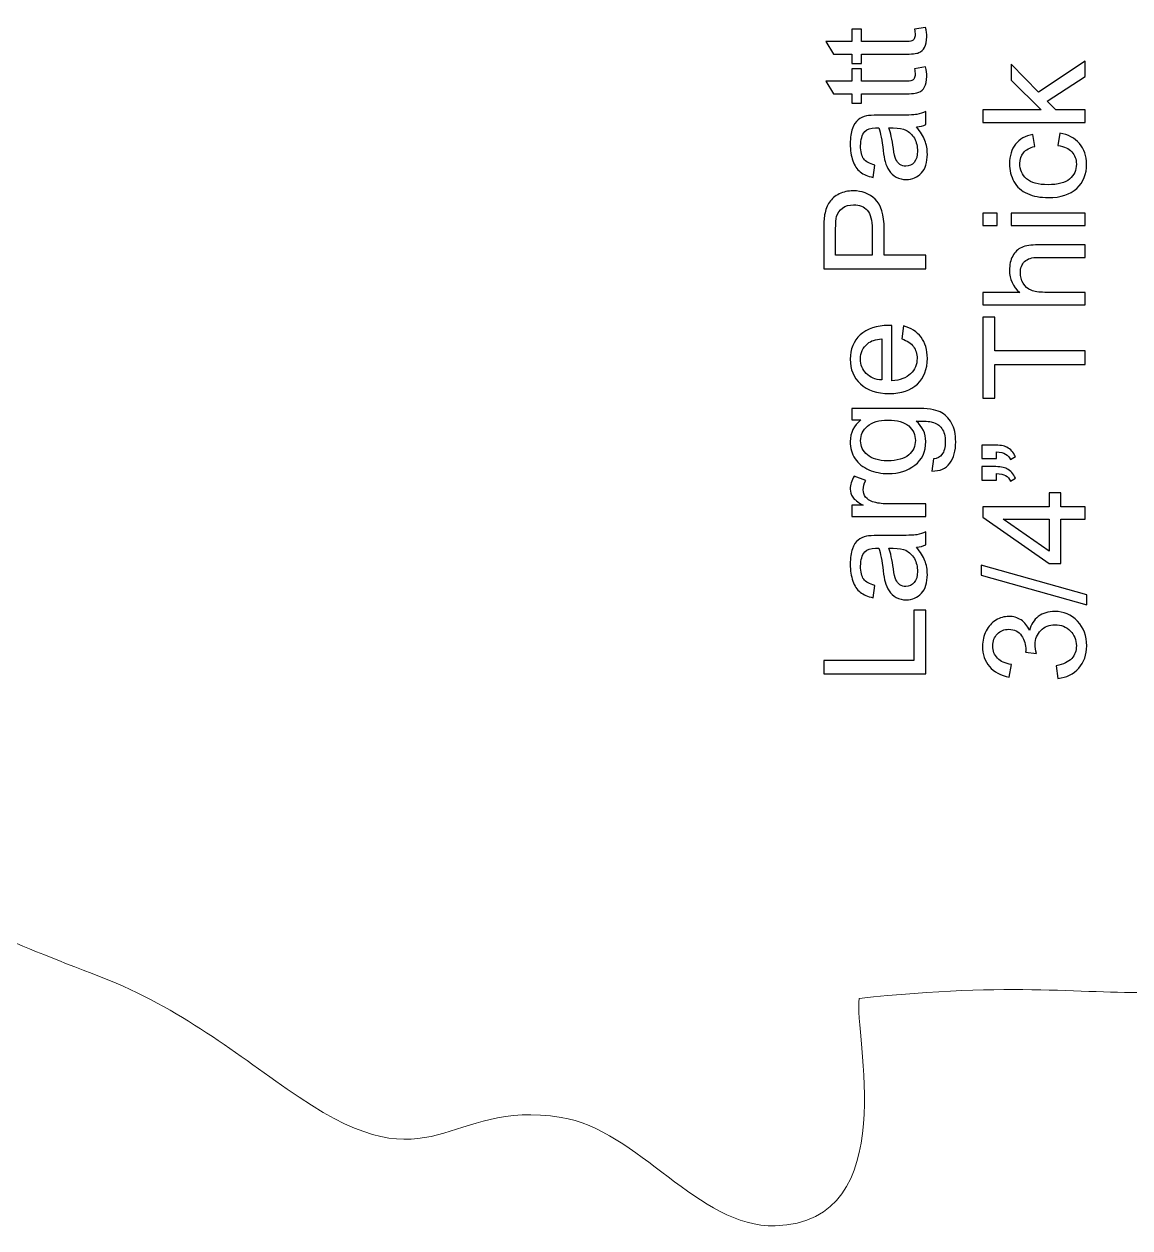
# Model space of a CAD drawing. Header units: millimetres. Extents: x -870 to 610, y 34 to 322.
# Drawn here: x 65.4 to 114.7, y 56.8 to 110.4 of the extents above; entities that cross this region are included whole.
import ezdxf

# ---------------------------------------------------------------- set-up
doc = ezdxf.new("R2010")
doc.units = ezdxf.units.MM
doc.header["$MEASUREMENT"] = 0
doc.layers.add('Layer 1', color=7, linetype='Continuous')

msp = doc.modelspace()

# ---------------------------------------------------------------- linework, layer by layer
at = {"layer": 'Layer 1', "lineweight": 18}
msp.add_open_spline([(133.8057, 133.6038), (133.121, 123.3013), (127.6995, 116.2765), (127.895, 106.8042), (127.895, 106.8042), (127.0567, 111.1114), (126.2748, 115.1675), (125.4636, 119.7073), (125.4636, 119.7073), (124.9622, 122.5121), (124.8176, 124.8404), (125.7139, 127.5812), (125.7139, 127.5812), (129.0024, 137.6385), (127.9985, 133.9512), (123.4723, 137.3941), (123.4723, 137.3941), (118.0443, 141.5227), (120.804, 146.5144), (121.2026, 152.3078), (121.2026, 152.3078), (121.5696, 157.6448), (118.3523, 164.5584), (118.0351, 174.191), (118.0351, 174.191), (117.6152, 186.9462), (120.2991, 190.7335), (122.064, 200.7011), (122.064, 200.7011), (122.2436, 201.7148), (122.2743, 202.5724), (122.4224, 203.2849), (122.4224, 203.2849), (122.4224, 203.2849), (122.4224, 203.2849), (122.4224, 203.2849), (122.4224, 203.2849), (122.4224, 203.2849), (123.111, 213.3631), (123.111, 213.3631), (123.111, 213.3631), (123.111, 213.3631), (121.2847, 223.0508), (121.2847, 223.0508), (121.2847, 223.0508), (121.2847, 223.0508), (117.9197, 236.632), (117.9197, 236.632), (117.9197, 236.632), (117.9197, 236.632), (116.4084, 242.2832), (116.4084, 242.2832), (116.4084, 242.2832), (116.4084, 242.2832), (113.0986, 254.09), (113.0986, 254.09), (113.0986, 254.09), (113.0986, 254.09), (109.8183, 263.8311), (109.8183, 263.8311), (109.8183, 263.8311), (109.8183, 263.8311), (108.6822, 267.3011), (108.6822, 267.3011), (108.6822, 267.3011), (108.6822, 267.3011), (105.7622, 275.524), (105.7622, 275.524), (105.7622, 275.524), (105.7263, 275.5242), (105.6907, 275.5246), (105.6555, 275.5255), (105.6555, 275.5255), (105.6555, 275.5255), (105.1626, 277.2123), (105.1626, 277.2123), (105.1626, 277.2123), (105.1626, 277.2123), (101.5348, 285.9051), (101.5348, 285.9051), (101.5348, 285.9051), (101.5348, 285.9051), (98.4409, 292.7057), (98.4409, 292.7057), (98.4409, 292.7057), (98.4409, 292.7057), (92.8967, 301.967), (92.8967, 301.967), (92.8967, 301.967), (87.7276, 308.1463), (92.8363, 311.4722), (80.5221, 310.8525), (80.5221, 310.8525), (76.1011, 310.6303), (71.9543, 310.1633), (68.1997, 308.9665), (68.1997, 308.9665), (59.5899, 306.2226), (56.0951, 302.8495), (51.5502, 297.3823), (51.5502, 297.3823), (47.3534, 292.334), (43.6603, 285.9762), (41.3244, 279.0347), (41.3244, 279.0347), (40.0211, 275.1621), (40.0182, 270.969), (39.7166, 266.6353), (39.7166, 266.6353), (39.7166, 266.6353), (36.1379, 241.8227), (36.1379, 241.8227), (36.1379, 241.8227), (35.3629, 237.4513), (34.0342, 234.3291), (33.137, 230.4496), (33.137, 230.4496), (31.8234, 224.7698), (36.6872, 224.9655), (34.425, 219.232), (34.425, 219.232), (32.6054, 214.6209), (31.4592, 214.1521), (32.8702, 208.1014), (32.8702, 208.1014), (35.176, 198.2126), (37.7958, 197.5994), (33.5698, 184.4262), (33.5698, 184.4262), (30.6848, 175.4336), (23.0211, 146.9372), (25.065, 137.0462), (25.065, 137.0462), (26.2399, 131.3612), (28.6308, 132.162), (30.9376, 128.8417), (30.9376, 128.8417), (34.7142, 123.406), (27.6314, 114.3626), (34.9407, 105.3242), (34.9407, 105.3242), (37.5355, 102.1153), (38.7209, 100.9283), (40.0488, 96.0215), (40.0488, 96.0215), (44.3195, 80.2401), (45.8876, 81.1332), (59.1211, 72.696), (59.1211, 72.696), (62.7684, 70.3709), (64.4222, 69.7153), (68.8675, 67.9955), (68.8675, 67.9955), (72.4486, 66.6101), (74.8467, 64.5661), (77.6769, 62.6516), (77.6769, 62.6516), (83.7224, 58.5625), (84.1678, 62.5717), (89.3413, 61.757), (89.3413, 61.757), (92.7521, 61.2198), (95.4666, 56.8343), (98.8747, 56.928), (98.8747, 56.928), (104.6176, 57.0859), (102.3762, 65.5052), (102.6145, 67.046), (102.6145, 67.046), (116.5669, 68.6046), (115.3039, 64.538), (129.1999, 72.1951), (129.1999, 72.1951), (133.1096, 71.6874), (135.3204, 72.6915), (139.9653, 71.244), (139.9653, 71.244), (148.017, 68.7348), (146.7535, 59.6511), (153.9033, 61.6847), (153.9033, 61.6847), (157.7063, 62.7666), (159.1087, 73.0302), (168.8055, 82.085), (168.8055, 82.085), (172.8457, 85.858), (175.7182, 90.5377), (179.7395, 94.4376), (179.7395, 94.4376), (184.3256, 98.8853), (188.0767, 99.5664), (191.1067, 106.7081), (191.1067, 106.7081), (192.4109, 109.7821), (193.4734, 111.8888), (195.0989, 114.7254), (195.0989, 114.7254), (196.8085, 117.7083), (198.033, 119.2277), (199.4898, 121.9972), (199.4898, 121.9972), (205.2761, 132.9991), (208.3036, 146.3755), (204.6388, 159.9483), (204.6388, 159.9483), (202.9522, 166.1941), (200.777, 171.9294), (199.708, 178.5937), (199.708, 178.5937), (196.656, 197.6192), (200.9448, 225.7342), (201.7049, 245.4792), (201.7049, 245.4792), (201.9907, 252.9054), (202.7041, 260.0579), (203.2337, 267.3389), (203.2337, 267.3389), (204.5508, 283.4768), (204.8241, 283.3313), (191.3004, 293.2873), (191.3004, 293.2873), (187.2158, 296.2943), (185.5594, 297.03), (180.7008, 297.7854), (180.7008, 297.7854), (179.2814, 298.006), (172.4558, 297.4143), (171.5516, 296.5829), (171.5516, 296.5829), (169.243, 294.4589), (170.6593, 294.8766), (173.7447, 293.6929), (173.7447, 293.6929), (175.7787, 292.9124), (177.4765, 292.1867), (179.4354, 291.2309), (179.4354, 291.2309), (178.621, 286.3127), (177.293, 283.7617), (177.1629, 278.5891), (177.1629, 278.5891), (177.0985, 276.0263), (176.8979, 273.4509), (176.805, 270.8818), (176.805, 270.8818), (176.4097, 256.4674), (176.0176, 251.5349), (170.9754, 237.8622), (170.9754, 237.8622), (169.191, 233.0238), (167.6179, 230.2569), (166.3034, 224.9022), (166.3034, 224.9022), (165.439, 221.381), (163.665, 217.1255), (162.5909, 213.3083), (162.5909, 213.3083), (161.9349, 210.9771), (159.3399, 206.8672), (158.1264, 204.425), (158.1264, 204.425), (156.1472, 200.4416), (151.4544, 193.7649), (150.4613, 190.2605), (150.4613, 190.2605), (150.525, 190.188), (142.3183, 169.6964), (141.8086, 168.2593), (141.8086, 168.2593), (137.7783, 156.8928), (134.7469, 145.6714), (133.8057, 133.6038)], degree=3, knots=[0, 0, 0, 0, 0.0144928, 0.0144928, 0.0144928, 0.0144928, 0.0289855, 0.0289855, 0.0289855, 0.0289855, 0.0434783, 0.0434783, 0.0434783, 0.0434783, 0.057971, 0.057971, 0.057971, 0.057971, 0.0724638, 0.0724638, 0.0724638, 0.0724638, 0.0869565, 0.0869565, 0.0869565, 0.0869565, 0.1014493, 0.1014493, 0.1014493, 0.1014493, 0.115942, 0.115942, 0.115942, 0.115942, 0.1304348, 0.1304348, 0.1304348, 0.1304348, 0.1449275, 0.1449275, 0.1449275, 0.1449275, 0.1594203, 0.1594203, 0.1594203, 0.1594203, 0.173913, 0.173913, 0.173913, 0.173913, 0.1884058, 0.1884058, 0.1884058, 0.1884058, 0.2028986, 0.2028986, 0.2028986, 0.2028986, 0.2173913, 0.2173913, 0.2173913, 0.2173913, 0.2318841, 0.2318841, 0.2318841, 0.2318841, 0.2463768, 0.2463768, 0.2463768, 0.2463768, 0.2608696, 0.2608696, 0.2608696, 0.2608696, 0.2753623, 0.2753623, 0.2753623, 0.2753623, 0.2898551, 0.2898551, 0.2898551, 0.2898551, 0.3043478, 0.3043478, 0.3043478, 0.3043478, 0.3188406, 0.3188406, 0.3188406, 0.3188406, 0.3333333, 0.3333333, 0.3333333, 0.3333333, 0.3478261, 0.3478261, 0.3478261, 0.3478261, 0.3623188, 0.3623188, 0.3623188, 0.3623188, 0.3768116, 0.3768116, 0.3768116, 0.3768116, 0.3913043, 0.3913043, 0.3913043, 0.3913043, 0.4057971, 0.4057971, 0.4057971, 0.4057971, 0.4202899, 0.4202899, 0.4202899, 0.4202899, 0.4347826, 0.4347826, 0.4347826, 0.4347826, 0.4492754, 0.4492754, 0.4492754, 0.4492754, 0.4637681, 0.4637681, 0.4637681, 0.4637681, 0.4782609, 0.4782609, 0.4782609, 0.4782609, 0.4927536, 0.4927536, 0.4927536, 0.4927536, 0.5072464, 0.5072464, 0.5072464, 0.5072464, 0.5217391, 0.5217391, 0.5217391, 0.5217391, 0.5362319, 0.5362319, 0.5362319, 0.5362319, 0.5507246, 0.5507246, 0.5507246, 0.5507246, 0.5652174, 0.5652174, 0.5652174, 0.5652174, 0.5797101, 0.5797101, 0.5797101, 0.5797101, 0.5942029, 0.5942029, 0.5942029, 0.5942029, 0.6086957, 0.6086957, 0.6086957, 0.6086957, 0.6231884, 0.6231884, 0.6231884, 0.6231884, 0.6376812, 0.6376812, 0.6376812, 0.6376812, 0.6521739, 0.6521739, 0.6521739, 0.6521739, 0.6666667, 0.6666667, 0.6666667, 0.6666667, 0.6811594, 0.6811594, 0.6811594, 0.6811594, 0.6956522, 0.6956522, 0.6956522, 0.6956522, 0.7101449, 0.7101449, 0.7101449, 0.7101449, 0.7246377, 0.7246377, 0.7246377, 0.7246377, 0.7391304, 0.7391304, 0.7391304, 0.7391304, 0.7536232, 0.7536232, 0.7536232, 0.7536232, 0.7681159, 0.7681159, 0.7681159, 0.7681159, 0.7826087, 0.7826087, 0.7826087, 0.7826087, 0.7971014, 0.7971014, 0.7971014, 0.7971014, 0.8115942, 0.8115942, 0.8115942, 0.8115942, 0.826087, 0.826087, 0.826087, 0.826087, 0.8405797, 0.8405797, 0.8405797, 0.8405797, 0.8550725, 0.8550725, 0.8550725, 0.8550725, 0.8695652, 0.8695652, 0.8695652, 0.8695652, 0.884058, 0.884058, 0.884058, 0.884058, 0.8985507, 0.8985507, 0.8985507, 0.8985507, 0.9130435, 0.9130435, 0.9130435, 0.9130435, 0.9275362, 0.9275362, 0.9275362, 0.9275362, 0.942029, 0.942029, 0.942029, 0.942029, 0.9565217, 0.9565217, 0.9565217, 0.9565217, 0.9710145, 0.9710145, 0.9710145, 0.9710145, 1, 1, 1, 1], dxfattribs=at)
at = {"layer": 'Layer 1'}
for points, knots in [([(105.0843, 110.2002), (105.0843, 110.2002), (105.5775, 110.2764), (105.5775, 110.2764), (105.5775, 110.2764), (105.6103, 110.1197), (105.6273, 109.979), (105.6273, 109.8562), (105.6273, 109.8562), (105.6273, 109.6541), (105.5955, 109.4974), (105.5309, 109.3852), (105.5309, 109.3852), (105.4664, 109.2741), (105.3828, 109.1958), (105.278, 109.1503), (105.278, 109.1503), (105.1732, 109.1048), (104.9531, 109.0826), (104.6176, 109.0826), (104.6176, 109.0826), (104.6176, 109.0826), (102.7189, 109.0826), (102.7189, 109.0826), (102.7189, 109.0826), (102.7189, 109.0826), (102.7189, 108.6698), (102.7189, 108.6698), (102.7189, 108.6698), (102.7189, 108.6698), (102.2871, 108.6698), (102.2871, 108.6698), (102.2871, 108.6698), (102.2871, 108.6698), (102.2871, 109.0826), (102.2871, 109.0826), (102.2871, 109.0826), (102.2871, 109.0826), (101.4722, 109.0826), (101.4722, 109.0826), (101.4722, 109.0826), (101.4722, 109.0826), (101.1367, 109.6414), (101.1367, 109.6414), (101.1367, 109.6414), (101.1367, 109.6414), (102.2871, 109.6414), (102.2871, 109.6414), (102.2871, 109.6414), (102.2871, 109.6414), (102.2871, 110.2002), (102.2871, 110.2002), (102.2871, 110.2002), (102.2871, 110.2002), (102.7189, 110.2002), (102.7189, 110.2002), (102.7189, 110.2002), (102.7189, 110.2002), (102.7189, 109.6414), (102.7189, 109.6414), (102.7189, 109.6414), (102.7189, 109.6414), (104.6493, 109.6414), (104.6493, 109.6414), (104.6493, 109.6414), (104.8092, 109.6414), (104.9118, 109.6509), (104.9573, 109.671), (104.9573, 109.671), (105.0028, 109.69), (105.0388, 109.7218), (105.0663, 109.7662), (105.0663, 109.7662), (105.0928, 109.8107), (105.1065, 109.8742), (105.1065, 109.9567), (105.1065, 109.9567), (105.1065, 110.0181), (105.0991, 110.0996), (105.0843, 110.2002)], [0, 0, 0, 0, 0.047619, 0.047619, 0.047619, 0.047619, 0.0952381, 0.0952381, 0.0952381, 0.0952381, 0.1428571, 0.1428571, 0.1428571, 0.1428571, 0.1904762, 0.1904762, 0.1904762, 0.1904762, 0.2380952, 0.2380952, 0.2380952, 0.2380952, 0.2857143, 0.2857143, 0.2857143, 0.2857143, 0.3333333, 0.3333333, 0.3333333, 0.3333333, 0.3809524, 0.3809524, 0.3809524, 0.3809524, 0.4285714, 0.4285714, 0.4285714, 0.4285714, 0.4761905, 0.4761905, 0.4761905, 0.4761905, 0.5238095, 0.5238095, 0.5238095, 0.5238095, 0.5714286, 0.5714286, 0.5714286, 0.5714286, 0.6190476, 0.6190476, 0.6190476, 0.6190476, 0.6666667, 0.6666667, 0.6666667, 0.6666667, 0.7142857, 0.7142857, 0.7142857, 0.7142857, 0.7619048, 0.7619048, 0.7619048, 0.7619048, 0.8095238, 0.8095238, 0.8095238, 0.8095238, 0.8571429, 0.8571429, 0.8571429, 0.8571429, 0.9047619, 0.9047619, 0.9047619, 0.9047619, 1, 1, 1, 1]), ([(105.0843, 108.436), (105.0843, 108.436), (105.5775, 108.5122), (105.5775, 108.5122), (105.5775, 108.5122), (105.6103, 108.3555), (105.6273, 108.2148), (105.6273, 108.092), (105.6273, 108.092), (105.6273, 107.8899), (105.5955, 107.7332), (105.5309, 107.621), (105.5309, 107.621), (105.4664, 107.5099), (105.3828, 107.4316), (105.278, 107.3861), (105.278, 107.3861), (105.1732, 107.3406), (104.9531, 107.3184), (104.6176, 107.3184), (104.6176, 107.3184), (104.6176, 107.3184), (102.7189, 107.3184), (102.7189, 107.3184), (102.7189, 107.3184), (102.7189, 107.3184), (102.7189, 106.9056), (102.7189, 106.9056), (102.7189, 106.9056), (102.7189, 106.9056), (102.2871, 106.9056), (102.2871, 106.9056), (102.2871, 106.9056), (102.2871, 106.9056), (102.2871, 107.3184), (102.2871, 107.3184), (102.2871, 107.3184), (102.2871, 107.3184), (101.4722, 107.3184), (101.4722, 107.3184), (101.4722, 107.3184), (101.4722, 107.3184), (101.1367, 107.8772), (101.1367, 107.8772), (101.1367, 107.8772), (101.1367, 107.8772), (102.2871, 107.8772), (102.2871, 107.8772), (102.2871, 107.8772), (102.2871, 107.8772), (102.2871, 108.436), (102.2871, 108.436), (102.2871, 108.436), (102.2871, 108.436), (102.7189, 108.436), (102.7189, 108.436), (102.7189, 108.436), (102.7189, 108.436), (102.7189, 107.8772), (102.7189, 107.8772), (102.7189, 107.8772), (102.7189, 107.8772), (104.6493, 107.8772), (104.6493, 107.8772), (104.6493, 107.8772), (104.8092, 107.8772), (104.9118, 107.8867), (104.9573, 107.9068), (104.9573, 107.9068), (105.0028, 107.9258), (105.0388, 107.9576), (105.0663, 108.002), (105.0663, 108.002), (105.0928, 108.0465), (105.1065, 108.11), (105.1065, 108.1925), (105.1065, 108.1925), (105.1065, 108.2539), (105.0991, 108.3354), (105.0843, 108.436)], [0, 0, 0, 0, 0.047619, 0.047619, 0.047619, 0.047619, 0.0952381, 0.0952381, 0.0952381, 0.0952381, 0.1428571, 0.1428571, 0.1428571, 0.1428571, 0.1904762, 0.1904762, 0.1904762, 0.1904762, 0.2380952, 0.2380952, 0.2380952, 0.2380952, 0.2857143, 0.2857143, 0.2857143, 0.2857143, 0.3333333, 0.3333333, 0.3333333, 0.3333333, 0.3809524, 0.3809524, 0.3809524, 0.3809524, 0.4285714, 0.4285714, 0.4285714, 0.4285714, 0.4761905, 0.4761905, 0.4761905, 0.4761905, 0.5238095, 0.5238095, 0.5238095, 0.5238095, 0.5714286, 0.5714286, 0.5714286, 0.5714286, 0.6190476, 0.6190476, 0.6190476, 0.6190476, 0.6666667, 0.6666667, 0.6666667, 0.6666667, 0.7142857, 0.7142857, 0.7142857, 0.7142857, 0.7619048, 0.7619048, 0.7619048, 0.7619048, 0.8095238, 0.8095238, 0.8095238, 0.8095238, 0.8571429, 0.8571429, 0.8571429, 0.8571429, 0.9047619, 0.9047619, 0.9047619, 0.9047619, 1, 1, 1, 1]), ([(112.6767, 106.0408), (112.6767, 106.0408), (108.1301, 106.0408), (108.1301, 106.0408), (108.1301, 106.0408), (108.1301, 106.0408), (108.1301, 106.5996), (108.1301, 106.5996), (108.1301, 106.5996), (108.1301, 106.5996), (110.7198, 106.5996), (110.7198, 106.5996), (110.7198, 106.5996), (110.7198, 106.5996), (109.381, 107.9204), (109.381, 107.9204), (109.381, 107.9204), (109.381, 107.9204), (109.381, 108.6422), (109.381, 108.6422), (109.381, 108.6422), (109.381, 108.6422), (110.6055, 107.3849), (110.6055, 107.3849), (110.6055, 107.3849), (110.6055, 107.3849), (112.6767, 108.7692), (112.6767, 108.7692), (112.6767, 108.7692), (112.6767, 108.7692), (112.6767, 108.0813), (112.6767, 108.0813), (112.6767, 108.0813), (112.6767, 108.0813), (110.9929, 106.987), (110.9929, 106.987), (110.9929, 106.987), (110.9929, 106.987), (111.3697, 106.5996), (111.3697, 106.5996), (111.3697, 106.5996), (111.3697, 106.5996), (112.6767, 106.5996), (112.6767, 106.5996), (112.6767, 106.5996), (112.6767, 106.5996), (112.6767, 106.0408), (112.6767, 106.0408)], [0, 0, 0, 0, 0.0769231, 0.0769231, 0.0769231, 0.0769231, 0.1538462, 0.1538462, 0.1538462, 0.1538462, 0.2307692, 0.2307692, 0.2307692, 0.2307692, 0.3076923, 0.3076923, 0.3076923, 0.3076923, 0.3846154, 0.3846154, 0.3846154, 0.3846154, 0.4615385, 0.4615385, 0.4615385, 0.4615385, 0.5384615, 0.5384615, 0.5384615, 0.5384615, 0.6153846, 0.6153846, 0.6153846, 0.6153846, 0.6923077, 0.6923077, 0.6923077, 0.6923077, 0.7692308, 0.7692308, 0.7692308, 0.7692308, 0.8461538, 0.8461538, 0.8461538, 0.8461538, 1, 1, 1, 1]), ([(105.17, 105.8441), (105.3468, 105.6366), (105.4706, 105.4366), (105.5436, 105.245), (105.5436, 105.245), (105.6167, 105.0535), (105.6527, 104.8482), (105.6527, 104.628), (105.6527, 104.628), (105.6527, 104.2661), (105.5648, 103.9877), (105.3881, 103.793), (105.3881, 103.793), (105.2124, 103.5983), (104.987, 103.5009), (104.7128, 103.5009), (104.7128, 103.5009), (104.552, 103.5009), (104.4049, 103.5379), (104.2715, 103.611), (104.2715, 103.611), (104.1382, 103.6851), (104.0323, 103.7814), (103.9519, 103.8999), (103.9519, 103.8999), (103.8715, 104.0195), (103.8101, 104.1528), (103.7688, 104.3021), (103.7688, 104.3021), (103.7402, 104.4121), (103.7127, 104.5783), (103.6852, 104.7995), (103.6852, 104.7995), (103.6323, 105.2503), (103.5677, 105.5837), (103.4936, 105.7964), (103.4936, 105.7964), (103.4174, 105.7985), (103.3688, 105.7996), (103.3487, 105.7996), (103.3487, 105.7996), (103.1222, 105.7996), (102.9624, 105.7467), (102.8692, 105.6409), (102.8692, 105.6409), (102.7433, 105.498), (102.6808, 105.2853), (102.6808, 105.0037), (102.6808, 105.0037), (102.6808, 104.7402), (102.7274, 104.5455), (102.8195, 104.4206), (102.8195, 104.4206), (102.9116, 104.2947), (103.0756, 104.2026), (103.3095, 104.1423), (103.3095, 104.1423), (103.3095, 104.1423), (103.2333, 103.5962), (103.2333, 103.5962), (103.2333, 103.5962), (102.9994, 103.6459), (102.81, 103.7274), (102.666, 103.8417), (102.666, 103.8417), (102.5221, 103.956), (102.412, 104.1211), (102.3337, 104.337), (102.3337, 104.337), (102.2565, 104.5518), (102.2173, 104.8027), (102.2173, 105.0863), (102.2173, 105.0863), (102.2173, 105.3678), (102.2501, 105.5975), (102.3168, 105.7742), (102.3168, 105.7742), (102.3835, 105.9499), (102.466, 106.0801), (102.5665, 106.1626), (102.5665, 106.1626), (102.6671, 106.2452), (102.7941, 106.3034), (102.9475, 106.3372), (102.9475, 106.3372), (103.0428, 106.3552), (103.2142, 106.3648), (103.4608, 106.3648), (103.4608, 106.3648), (103.4608, 106.3648), (104.2017, 106.3648), (104.2017, 106.3648), (104.2017, 106.3648), (104.7192, 106.3648), (105.0462, 106.3764), (105.1849, 106.3997), (105.1849, 106.3997), (105.3235, 106.4219), (105.4558, 106.4685), (105.5828, 106.5362), (105.5828, 106.5362), (105.5828, 106.5362), (105.5828, 105.952), (105.5828, 105.952), (105.5828, 105.952), (105.4653, 105.8959), (105.3277, 105.8599), (105.17, 105.8441)], [0, 0, 0, 0, 0.0357143, 0.0357143, 0.0357143, 0.0357143, 0.0714286, 0.0714286, 0.0714286, 0.0714286, 0.1071429, 0.1071429, 0.1071429, 0.1071429, 0.1428571, 0.1428571, 0.1428571, 0.1428571, 0.1785714, 0.1785714, 0.1785714, 0.1785714, 0.2142857, 0.2142857, 0.2142857, 0.2142857, 0.25, 0.25, 0.25, 0.25, 0.2857143, 0.2857143, 0.2857143, 0.2857143, 0.3214286, 0.3214286, 0.3214286, 0.3214286, 0.3571429, 0.3571429, 0.3571429, 0.3571429, 0.3928571, 0.3928571, 0.3928571, 0.3928571, 0.4285714, 0.4285714, 0.4285714, 0.4285714, 0.4642857, 0.4642857, 0.4642857, 0.4642857, 0.5, 0.5, 0.5, 0.5, 0.5357143, 0.5357143, 0.5357143, 0.5357143, 0.5714286, 0.5714286, 0.5714286, 0.5714286, 0.6071429, 0.6071429, 0.6071429, 0.6071429, 0.6428571, 0.6428571, 0.6428571, 0.6428571, 0.6785714, 0.6785714, 0.6785714, 0.6785714, 0.7142857, 0.7142857, 0.7142857, 0.7142857, 0.75, 0.75, 0.75, 0.75, 0.7857143, 0.7857143, 0.7857143, 0.7857143, 0.8214286, 0.8214286, 0.8214286, 0.8214286, 0.8571429, 0.8571429, 0.8571429, 0.8571429, 0.8928571, 0.8928571, 0.8928571, 0.8928571, 0.9285714, 0.9285714, 0.9285714, 0.9285714, 1, 1, 1, 1]), ([(103.9318, 105.7996), (104.0143, 105.5964), (104.0842, 105.2916), (104.1413, 104.8852), (104.1413, 104.8852), (104.1742, 104.6545), (104.2112, 104.4915), (104.2525, 104.3963), (104.2525, 104.3963), (104.2937, 104.301), (104.3541, 104.228), (104.4324, 104.1761), (104.4324, 104.1761), (104.5118, 104.1243), (104.5996, 104.0978), (104.697, 104.0978), (104.697, 104.0978), (104.8441, 104.0978), (104.9679, 104.1539), (105.0663, 104.2671), (105.0663, 104.2671), (105.1648, 104.3804), (105.2145, 104.5455), (105.2145, 104.7624), (105.2145, 104.7624), (105.2145, 104.9773), (105.1679, 105.1688), (105.0737, 105.3371), (105.0737, 105.3371), (104.9806, 105.5043), (104.8525, 105.6282), (104.6906, 105.7065), (104.6906, 105.7065), (104.5647, 105.7668), (104.3795, 105.7964), (104.135, 105.7964), (104.135, 105.7964), (104.135, 105.7964), (103.9318, 105.7996), (103.9318, 105.7996)], [0, 0, 0, 0, 0.0909091, 0.0909091, 0.0909091, 0.0909091, 0.1818182, 0.1818182, 0.1818182, 0.1818182, 0.2727273, 0.2727273, 0.2727273, 0.2727273, 0.3636364, 0.3636364, 0.3636364, 0.3636364, 0.4545455, 0.4545455, 0.4545455, 0.4545455, 0.5454545, 0.5454545, 0.5454545, 0.5454545, 0.6363636, 0.6363636, 0.6363636, 0.6363636, 0.7272727, 0.7272727, 0.7272727, 0.7272727, 0.8181818, 0.8181818, 0.8181818, 0.8181818, 1, 1, 1, 1]), ([(111.4702, 105.0164), (111.4702, 105.0164), (111.5464, 105.5625), (111.5464, 105.5625), (111.5464, 105.5625), (111.9221, 105.5021), (112.2153, 105.3497), (112.428, 105.1031), (112.428, 105.1031), (112.6407, 104.8565), (112.7466, 104.5528), (112.7466, 104.194), (112.7466, 104.194), (112.7466, 103.7442), (112.5994, 103.3823), (112.3052, 103.1092), (112.3052, 103.1092), (112.011, 102.8351), (111.5898, 102.6986), (111.0416, 102.6986), (111.0416, 102.6986), (110.686, 102.6986), (110.3759, 102.7579), (110.1102, 102.8753), (110.1102, 102.8753), (109.8435, 102.9928), (109.6435, 103.1717), (109.5112, 103.413), (109.5112, 103.413), (109.3779, 103.6532), (109.3112, 103.9146), (109.3112, 104.1983), (109.3112, 104.1983), (109.3112, 104.5549), (109.4012, 104.8481), (109.5821, 105.0746), (109.5821, 105.0746), (109.7631, 105.3021), (110.0203, 105.4482), (110.3526, 105.5117), (110.3526, 105.5117), (110.3526, 105.5117), (110.4351, 104.9719), (110.4351, 104.9719), (110.4351, 104.9719), (110.214, 104.92), (110.0478, 104.829), (109.9356, 104.6967), (109.9356, 104.6967), (109.8245, 104.5655), (109.7684, 104.4068), (109.7684, 104.2205), (109.7684, 104.2205), (109.7684, 103.939), (109.8689, 103.7104), (110.07, 103.5336), (110.07, 103.5336), (110.2722, 103.3579), (110.5897, 103.2701), (111.0257, 103.2701), (111.0257, 103.2701), (111.4681, 103.2701), (111.7888, 103.3548), (111.9888, 103.5241), (111.9888, 103.5241), (112.1888, 103.6945), (112.2893, 103.9157), (112.2893, 104.1877), (112.2893, 104.1877), (112.2893, 104.4078), (112.2227, 104.5909), (112.0883, 104.737), (112.0883, 104.737), (111.9549, 104.8841), (111.7485, 104.9772), (111.4702, 105.0164)], [0, 0, 0, 0, 0.05, 0.05, 0.05, 0.05, 0.1, 0.1, 0.1, 0.1, 0.15, 0.15, 0.15, 0.15, 0.2, 0.2, 0.2, 0.2, 0.25, 0.25, 0.25, 0.25, 0.3, 0.3, 0.3, 0.3, 0.35, 0.35, 0.35, 0.35, 0.4, 0.4, 0.4, 0.4, 0.45, 0.45, 0.45, 0.45, 0.5, 0.5, 0.5, 0.5, 0.55, 0.55, 0.55, 0.55, 0.6, 0.6, 0.6, 0.6, 0.65, 0.65, 0.65, 0.65, 0.7, 0.7, 0.7, 0.7, 0.75, 0.75, 0.75, 0.75, 0.8, 0.8, 0.8, 0.8, 0.85, 0.85, 0.85, 0.85, 0.9, 0.9, 0.9, 0.9, 1, 1, 1, 1]), ([(105.5828, 99.5258), (105.5828, 99.5258), (101.0362, 99.5258), (101.0362, 99.5258), (101.0362, 99.5258), (101.0362, 99.5258), (101.0362, 101.2424), (101.0362, 101.2424), (101.0362, 101.2424), (101.0362, 101.544), (101.051, 101.7747), (101.0796, 101.9345), (101.0796, 101.9345), (101.1166, 102.1578), (101.1875, 102.3452), (101.2913, 102.4965), (101.2913, 102.4965), (101.396, 102.6478), (101.5421, 102.7695), (101.7294, 102.8616), (101.7294, 102.8616), (101.9167, 102.9537), (102.1231, 102.9992), (102.3485, 102.9992), (102.3485, 102.9992), (102.7338, 102.9992), (103.0608, 102.8764), (103.3275, 102.6298), (103.3275, 102.6298), (103.5952, 102.3843), (103.7286, 101.9388), (103.7286, 101.2953), (103.7286, 101.2953), (103.7286, 101.2953), (103.7286, 100.129), (103.7286, 100.129), (103.7286, 100.129), (103.7286, 100.129), (105.5828, 100.129), (105.5828, 100.129), (105.5828, 100.129), (105.5828, 100.129), (105.5828, 99.5258), (105.5828, 99.5258)], [0, 0, 0, 0, 0.0833333, 0.0833333, 0.0833333, 0.0833333, 0.1666667, 0.1666667, 0.1666667, 0.1666667, 0.25, 0.25, 0.25, 0.25, 0.3333333, 0.3333333, 0.3333333, 0.3333333, 0.4166667, 0.4166667, 0.4166667, 0.4166667, 0.5, 0.5, 0.5, 0.5, 0.5833333, 0.5833333, 0.5833333, 0.5833333, 0.6666667, 0.6666667, 0.6666667, 0.6666667, 0.75, 0.75, 0.75, 0.75, 0.8333333, 0.8333333, 0.8333333, 0.8333333, 1, 1, 1, 1]), ([(103.1952, 100.129), (103.1952, 100.129), (103.1952, 101.3038), (103.1952, 101.3038), (103.1952, 101.3038), (103.1952, 101.6932), (103.1232, 101.9684), (102.9782, 102.1324), (102.9782, 102.1324), (102.8332, 102.2954), (102.63, 102.3769), (102.3665, 102.3769), (102.3665, 102.3769), (102.1771, 102.3769), (102.0141, 102.3293), (101.8786, 102.233), (101.8786, 102.233), (101.7432, 102.1367), (101.6532, 102.0097), (101.6098, 101.853), (101.6098, 101.853), (101.5834, 101.7514), (101.5696, 101.5641), (101.5696, 101.2921), (101.5696, 101.2921), (101.5696, 101.2921), (101.5696, 100.129), (101.5696, 100.129), (101.5696, 100.129), (101.5696, 100.129), (103.1952, 100.129), (103.1952, 100.129)], [0, 0, 0, 0, 0.1111111, 0.1111111, 0.1111111, 0.1111111, 0.2222222, 0.2222222, 0.2222222, 0.2222222, 0.3333333, 0.3333333, 0.3333333, 0.3333333, 0.4444444, 0.4444444, 0.4444444, 0.4444444, 0.5555556, 0.5555556, 0.5555556, 0.5555556, 0.6666667, 0.6666667, 0.6666667, 0.6666667, 0.7777778, 0.7777778, 0.7777778, 0.7777778, 1, 1, 1, 1]), ([(108.7651, 101.4529), (108.7651, 101.4529), (108.1301, 101.4529), (108.1301, 101.4529), (108.1301, 101.4529), (108.1301, 101.4529), (108.1301, 102.0117), (108.1301, 102.0117), (108.1301, 102.0117), (108.1301, 102.0117), (108.7651, 102.0117), (108.7651, 102.0117), (108.7651, 102.0117), (108.7651, 102.0117), (108.7651, 101.4529), (108.7651, 101.4529)], [0, 0, 0, 0, 0.2, 0.2, 0.2, 0.2, 0.4, 0.4, 0.4, 0.4, 0.6, 0.6, 0.6, 0.6, 1, 1, 1, 1]), ([(112.6767, 101.4529), (112.6767, 101.4529), (109.381, 101.4529), (109.381, 101.4529), (109.381, 101.4529), (109.381, 101.4529), (109.381, 102.0117), (109.381, 102.0117), (109.381, 102.0117), (109.381, 102.0117), (112.6767, 102.0117), (112.6767, 102.0117), (112.6767, 102.0117), (112.6767, 102.0117), (112.6767, 101.4529), (112.6767, 101.4529)], [0, 0, 0, 0, 0.2, 0.2, 0.2, 0.2, 0.4, 0.4, 0.4, 0.4, 0.6, 0.6, 0.6, 0.6, 1, 1, 1, 1]), ([(112.6767, 97.9212), (112.6767, 97.9212), (108.1301, 97.9212), (108.1301, 97.9212), (108.1301, 97.9212), (108.1301, 97.9212), (108.1301, 98.48), (108.1301, 98.48), (108.1301, 98.48), (108.1301, 98.48), (109.7663, 98.48), (109.7663, 98.48), (109.7663, 98.48), (109.4625, 98.7393), (109.3112, 99.0663), (109.3112, 99.4621), (109.3112, 99.4621), (109.3112, 99.7045), (109.3588, 99.9151), (109.4551, 100.095), (109.4551, 100.095), (109.5514, 100.2739), (109.6837, 100.4019), (109.8531, 100.4792), (109.8531, 100.4792), (110.0235, 100.5565), (110.269, 100.5946), (110.5907, 100.5946), (110.5907, 100.5946), (110.5907, 100.5946), (112.6767, 100.5946), (112.6767, 100.5946), (112.6767, 100.5946), (112.6767, 100.5946), (112.6767, 100.0358), (112.6767, 100.0358), (112.6767, 100.0358), (112.6767, 100.0358), (110.5928, 100.0358), (110.5928, 100.0358), (110.5928, 100.0358), (110.3145, 100.0358), (110.1113, 99.9754), (109.9843, 99.8558), (109.9843, 99.8558), (109.8573, 99.7352), (109.7938, 99.5659), (109.7938, 99.3457), (109.7938, 99.3457), (109.7938, 99.1817), (109.8361, 99.0272), (109.9219, 98.8822), (109.9219, 98.8822), (110.0076, 98.7372), (110.124, 98.6345), (110.2711, 98.5721), (110.2711, 98.5721), (110.4172, 98.5107), (110.6193, 98.48), (110.8775, 98.48), (110.8775, 98.48), (110.8775, 98.48), (112.6767, 98.48), (112.6767, 98.48), (112.6767, 98.48), (112.6767, 98.48), (112.6767, 97.9212), (112.6767, 97.9212)], [0, 0, 0, 0, 0.0555556, 0.0555556, 0.0555556, 0.0555556, 0.1111111, 0.1111111, 0.1111111, 0.1111111, 0.1666667, 0.1666667, 0.1666667, 0.1666667, 0.2222222, 0.2222222, 0.2222222, 0.2222222, 0.2777778, 0.2777778, 0.2777778, 0.2777778, 0.3333333, 0.3333333, 0.3333333, 0.3333333, 0.3888889, 0.3888889, 0.3888889, 0.3888889, 0.4444444, 0.4444444, 0.4444444, 0.4444444, 0.5, 0.5, 0.5, 0.5, 0.5555556, 0.5555556, 0.5555556, 0.5555556, 0.6111111, 0.6111111, 0.6111111, 0.6111111, 0.6666667, 0.6666667, 0.6666667, 0.6666667, 0.7222222, 0.7222222, 0.7222222, 0.7222222, 0.7777778, 0.7777778, 0.7777778, 0.7777778, 0.8333333, 0.8333333, 0.8333333, 0.8333333, 0.8888889, 0.8888889, 0.8888889, 0.8888889, 1, 1, 1, 1]), ([(104.516, 96.4079), (104.516, 96.4079), (104.5922, 96.9858), (104.5922, 96.9858), (104.5922, 96.9858), (104.9277, 96.8958), (105.1891, 96.7275), (105.3743, 96.482), (105.3743, 96.482), (105.5595, 96.2365), (105.6527, 95.9232), (105.6527, 95.5411), (105.6527, 95.5411), (105.6527, 95.0606), (105.5045, 94.6796), (105.2081, 94.3981), (105.2081, 94.3981), (104.9129, 94.1166), (104.4969, 93.9759), (103.9625, 93.9759), (103.9625, 93.9759), (103.41, 93.9759), (102.9804, 94.1177), (102.6756, 94.4024), (102.6756, 94.4024), (102.3697, 94.6871), (102.2173, 95.0564), (102.2173, 95.5104), (102.2173, 95.5104), (102.2173, 95.9496), (102.3665, 96.3084), (102.666, 96.5868), (102.666, 96.5868), (102.9655, 96.8651), (103.3868, 97.0048), (103.9297, 97.0048), (103.9297, 97.0048), (103.9625, 97.0048), (104.0122, 97.0037), (104.0778, 97.0016), (104.0778, 97.0016), (104.0778, 97.0016), (104.0778, 94.5474), (104.0778, 94.5474), (104.0778, 94.5474), (104.4387, 94.5685), (104.716, 94.6701), (104.9076, 94.8543), (104.9076, 94.8543), (105.0991, 95.0374), (105.1954, 95.267), (105.1954, 95.5411), (105.1954, 95.5411), (105.1954, 95.7454), (105.1415, 95.92), (105.0335, 96.0639), (105.0335, 96.0639), (104.9256, 96.2089), (104.7531, 96.3232), (104.516, 96.4079)], [0, 0, 0, 0, 0.0625, 0.0625, 0.0625, 0.0625, 0.125, 0.125, 0.125, 0.125, 0.1875, 0.1875, 0.1875, 0.1875, 0.25, 0.25, 0.25, 0.25, 0.3125, 0.3125, 0.3125, 0.3125, 0.375, 0.375, 0.375, 0.375, 0.4375, 0.4375, 0.4375, 0.4375, 0.5, 0.5, 0.5, 0.5, 0.5625, 0.5625, 0.5625, 0.5625, 0.625, 0.625, 0.625, 0.625, 0.6875, 0.6875, 0.6875, 0.6875, 0.75, 0.75, 0.75, 0.75, 0.8125, 0.8125, 0.8125, 0.8125, 0.875, 0.875, 0.875, 0.875, 1, 1, 1, 1]), ([(112.6767, 95.268), (112.6767, 95.268), (108.6635, 95.268), (108.6635, 95.268), (108.6635, 95.268), (108.6635, 95.268), (108.6635, 93.7694), (108.6635, 93.7694), (108.6635, 93.7694), (108.6635, 93.7694), (108.1301, 93.7694), (108.1301, 93.7694), (108.1301, 93.7694), (108.1301, 93.7694), (108.1301, 97.3698), (108.1301, 97.3698), (108.1301, 97.3698), (108.1301, 97.3698), (108.6635, 97.3698), (108.6635, 97.3698), (108.6635, 97.3698), (108.6635, 97.3698), (108.6635, 95.8712), (108.6635, 95.8712), (108.6635, 95.8712), (108.6635, 95.8712), (112.6767, 95.8712), (112.6767, 95.8712), (112.6767, 95.8712), (112.6767, 95.8712), (112.6767, 95.268), (112.6767, 95.268)], [0, 0, 0, 0, 0.1111111, 0.1111111, 0.1111111, 0.1111111, 0.2222222, 0.2222222, 0.2222222, 0.2222222, 0.3333333, 0.3333333, 0.3333333, 0.3333333, 0.4444444, 0.4444444, 0.4444444, 0.4444444, 0.5555556, 0.5555556, 0.5555556, 0.5555556, 0.6666667, 0.6666667, 0.6666667, 0.6666667, 0.7777778, 0.7777778, 0.7777778, 0.7777778, 1, 1, 1, 1]), ([(103.6206, 94.5791), (103.6206, 94.5791), (103.6206, 96.4143), (103.6206, 96.4143), (103.6206, 96.4143), (103.3434, 96.3899), (103.1359, 96.319), (102.9973, 96.2036), (102.9973, 96.2036), (102.7824, 96.0269), (102.6745, 95.7962), (102.6745, 95.5136), (102.6745, 95.5136), (102.6745, 95.2575), (102.7602, 95.0427), (102.9317, 94.868), (102.9317, 94.868), (103.1031, 94.6945), (103.3328, 94.5982), (103.6206, 94.5791)], [0, 0, 0, 0, 0.1666667, 0.1666667, 0.1666667, 0.1666667, 0.3333333, 0.3333333, 0.3333333, 0.3333333, 0.5, 0.5, 0.5, 0.5, 0.6666667, 0.6666667, 0.6666667, 0.6666667, 1, 1, 1, 1]), ([(105.8559, 90.5256), (105.8559, 90.5256), (105.9321, 91.0654), (105.9321, 91.0654), (105.9321, 91.0654), (106.0993, 91.0876), (106.221, 91.1511), (106.2982, 91.2548), (106.2982, 91.2548), (106.4009, 91.3935), (106.4528, 91.5829), (106.4528, 91.8232), (106.4528, 91.8232), (106.4528, 92.0814), (106.4009, 92.2814), (106.2982, 92.4222), (106.2982, 92.4222), (106.1956, 92.5629), (106.0506, 92.6582), (105.8654, 92.7079), (105.8654, 92.7079), (105.7521, 92.7365), (105.514, 92.7503), (105.151, 92.7481), (105.151, 92.7481), (105.4389, 92.5037), (105.5828, 92.1999), (105.5828, 91.8359), (105.5828, 91.8359), (105.5828, 91.3829), (105.4198, 91.0315), (105.0928, 90.7839), (105.0928, 90.7839), (104.7668, 90.5352), (104.3752, 90.4113), (103.9191, 90.4113), (103.9191, 90.4113), (103.6048, 90.4113), (103.3148, 90.4685), (103.0491, 90.5817), (103.0491, 90.5817), (102.7835, 90.695), (102.5792, 90.8601), (102.4343, 91.076), (102.4343, 91.076), (102.2893, 91.2919), (102.2173, 91.5459), (102.2173, 91.838), (102.2173, 91.838), (102.2173, 92.2264), (102.376, 92.5471), (102.6935, 92.7989), (102.6935, 92.7989), (102.6935, 92.7989), (102.2871, 92.7989), (102.2871, 92.7989), (102.2871, 92.7989), (102.2871, 92.7989), (102.2871, 93.3133), (102.2871, 93.3133), (102.2871, 93.3133), (102.2871, 93.3133), (105.133, 93.3133), (105.133, 93.3133), (105.133, 93.3133), (105.6463, 93.3133), (106.0093, 93.2614), (106.2231, 93.1567), (106.2231, 93.1567), (106.4369, 93.0529), (106.6062, 92.8868), (106.73, 92.6614), (106.73, 92.6614), (106.8539, 92.4349), (106.9163, 92.1565), (106.9163, 91.8263), (106.9163, 91.8263), (106.9163, 91.4337), (106.8285, 91.1173), (106.6517, 90.876), (106.6517, 90.876), (106.476, 90.6336), (106.2104, 90.5172), (105.8559, 90.5256)], [0, 0, 0, 0, 0.0454545, 0.0454545, 0.0454545, 0.0454545, 0.0909091, 0.0909091, 0.0909091, 0.0909091, 0.1363636, 0.1363636, 0.1363636, 0.1363636, 0.1818182, 0.1818182, 0.1818182, 0.1818182, 0.2272727, 0.2272727, 0.2272727, 0.2272727, 0.2727273, 0.2727273, 0.2727273, 0.2727273, 0.3181818, 0.3181818, 0.3181818, 0.3181818, 0.3636364, 0.3636364, 0.3636364, 0.3636364, 0.4090909, 0.4090909, 0.4090909, 0.4090909, 0.4545455, 0.4545455, 0.4545455, 0.4545455, 0.5, 0.5, 0.5, 0.5, 0.5454545, 0.5454545, 0.5454545, 0.5454545, 0.5909091, 0.5909091, 0.5909091, 0.5909091, 0.6363636, 0.6363636, 0.6363636, 0.6363636, 0.6818182, 0.6818182, 0.6818182, 0.6818182, 0.7272727, 0.7272727, 0.7272727, 0.7272727, 0.7727273, 0.7727273, 0.7727273, 0.7727273, 0.8181818, 0.8181818, 0.8181818, 0.8181818, 0.8636364, 0.8636364, 0.8636364, 0.8636364, 0.9090909, 0.9090909, 0.9090909, 0.9090909, 1, 1, 1, 1]), ([(103.8789, 90.9828), (104.3096, 90.9828), (104.6239, 91.0686), (104.8219, 91.24), (104.8219, 91.24), (105.0198, 91.4125), (105.1192, 91.6274), (105.1192, 91.8856), (105.1192, 91.8856), (105.1192, 92.1428), (105.0208, 92.3576), (104.824, 92.5322), (104.824, 92.5322), (104.6271, 92.7058), (104.3181, 92.7926), (103.8969, 92.7926), (103.8969, 92.7926), (103.4947, 92.7926), (103.191, 92.7026), (102.9867, 92.5238), (102.9867, 92.5238), (102.7824, 92.3449), (102.6808, 92.129), (102.6808, 91.8771), (102.6808, 91.8771), (102.6808, 91.6284), (102.7814, 91.4178), (102.9825, 91.2432), (102.9825, 91.2432), (103.1836, 91.0696), (103.482, 90.9828), (103.8789, 90.9828)], [0, 0, 0, 0, 0.1111111, 0.1111111, 0.1111111, 0.1111111, 0.2222222, 0.2222222, 0.2222222, 0.2222222, 0.3333333, 0.3333333, 0.3333333, 0.3333333, 0.4444444, 0.4444444, 0.4444444, 0.4444444, 0.5555556, 0.5555556, 0.5555556, 0.5555556, 0.6666667, 0.6666667, 0.6666667, 0.6666667, 0.7777778, 0.7777778, 0.7777778, 0.7777778, 1, 1, 1, 1]), ([(108.7333, 91.0844), (108.7333, 91.0844), (108.0856, 91.0844), (108.0856, 91.0844), (108.0856, 91.0844), (108.0856, 91.0844), (108.0856, 91.6813), (108.0856, 91.6813), (108.0856, 91.6813), (108.0856, 91.6813), (108.6, 91.6813), (108.6, 91.6813), (108.6, 91.6813), (108.8752, 91.6813), (109.0741, 91.6495), (109.1948, 91.5849), (109.1948, 91.5849), (109.362, 91.495), (109.4869, 91.3563), (109.5715, 91.1669), (109.5715, 91.1669), (109.5715, 91.1669), (109.3514, 91.0336), (109.3514, 91.0336), (109.3514, 91.0336), (109.3059, 91.1457), (109.235, 91.2283), (109.1366, 91.2833), (109.1366, 91.2833), (109.0392, 91.3384), (108.9048, 91.369), (108.7333, 91.3754), (108.7333, 91.3754), (108.7333, 91.3754), (108.7333, 91.0844), (108.7333, 91.0844)], [0, 0, 0, 0, 0.1, 0.1, 0.1, 0.1, 0.2, 0.2, 0.2, 0.2, 0.3, 0.3, 0.3, 0.3, 0.4, 0.4, 0.4, 0.4, 0.5, 0.5, 0.5, 0.5, 0.6, 0.6, 0.6, 0.6, 0.7, 0.7, 0.7, 0.7, 0.8, 0.8, 0.8, 0.8, 1, 1, 1, 1]), ([(108.7333, 90.1255), (108.7333, 90.1255), (108.0856, 90.1255), (108.0856, 90.1255), (108.0856, 90.1255), (108.0856, 90.1255), (108.0856, 90.7224), (108.0856, 90.7224), (108.0856, 90.7224), (108.0856, 90.7224), (108.6, 90.7224), (108.6, 90.7224), (108.6, 90.7224), (108.8752, 90.7224), (109.0741, 90.6907), (109.1948, 90.6261), (109.1948, 90.6261), (109.362, 90.5361), (109.4869, 90.3975), (109.5715, 90.2081), (109.5715, 90.2081), (109.5715, 90.2081), (109.3514, 90.0747), (109.3514, 90.0747), (109.3514, 90.0747), (109.3059, 90.1869), (109.235, 90.2694), (109.1366, 90.3245), (109.1366, 90.3245), (109.0392, 90.3795), (108.9048, 90.4102), (108.7333, 90.4165), (108.7333, 90.4165), (108.7333, 90.4165), (108.7333, 90.1255), (108.7333, 90.1255)], [0, 0, 0, 0, 0.1, 0.1, 0.1, 0.1, 0.2, 0.2, 0.2, 0.2, 0.3, 0.3, 0.3, 0.3, 0.4, 0.4, 0.4, 0.4, 0.5, 0.5, 0.5, 0.5, 0.6, 0.6, 0.6, 0.6, 0.7, 0.7, 0.7, 0.7, 0.8, 0.8, 0.8, 0.8, 1, 1, 1, 1]), ([(105.5828, 88.5074), (105.5828, 88.5074), (102.2871, 88.5074), (102.2871, 88.5074), (102.2871, 88.5074), (102.2871, 88.5074), (102.2871, 89.009), (102.2871, 89.009), (102.2871, 89.009), (102.2871, 89.009), (102.792, 89.009), (102.792, 89.009), (102.792, 89.009), (102.5581, 89.1371), (102.4036, 89.2556), (102.3295, 89.3646), (102.3295, 89.3646), (102.2543, 89.4736), (102.2173, 89.5932), (102.2173, 89.7234), (102.2173, 89.7234), (102.2173, 89.9118), (102.2766, 90.1033), (102.394, 90.2981), (102.394, 90.2981), (102.394, 90.2981), (102.9094, 90.0991), (102.9094, 90.0991), (102.9094, 90.0991), (102.8332, 89.9636), (102.7951, 89.8282), (102.7951, 89.6927), (102.7951, 89.6927), (102.7951, 89.571), (102.8322, 89.462), (102.9052, 89.3657), (102.9052, 89.3657), (102.9782, 89.2694), (103.0798, 89.2006), (103.21, 89.1593), (103.21, 89.1593), (103.4079, 89.0968), (103.6249, 89.0662), (103.8609, 89.0662), (103.8609, 89.0662), (103.8609, 89.0662), (105.5828, 89.0662), (105.5828, 89.0662), (105.5828, 89.0662), (105.5828, 89.0662), (105.5828, 88.5074), (105.5828, 88.5074)], [0, 0, 0, 0, 0.0714286, 0.0714286, 0.0714286, 0.0714286, 0.1428571, 0.1428571, 0.1428571, 0.1428571, 0.2142857, 0.2142857, 0.2142857, 0.2142857, 0.2857143, 0.2857143, 0.2857143, 0.2857143, 0.3571429, 0.3571429, 0.3571429, 0.3571429, 0.4285714, 0.4285714, 0.4285714, 0.4285714, 0.5, 0.5, 0.5, 0.5, 0.5714286, 0.5714286, 0.5714286, 0.5714286, 0.6428571, 0.6428571, 0.6428571, 0.6428571, 0.7142857, 0.7142857, 0.7142857, 0.7142857, 0.7857143, 0.7857143, 0.7857143, 0.7857143, 0.8571429, 0.8571429, 0.8571429, 0.8571429, 1, 1, 1, 1]), ([(112.6767, 88.3782), (112.6767, 88.3782), (111.5908, 88.3782), (111.5908, 88.3782), (111.5908, 88.3782), (111.5908, 88.3782), (111.5908, 86.4033), (111.5908, 86.4033), (111.5908, 86.4033), (111.5908, 86.4033), (111.0765, 86.4033), (111.0765, 86.4033), (111.0765, 86.4033), (111.0765, 86.4033), (108.1301, 88.4798), (108.1301, 88.4798), (108.1301, 88.4798), (108.1301, 88.4798), (108.1301, 88.937), (108.1301, 88.937), (108.1301, 88.937), (108.1301, 88.937), (111.0765, 88.937), (111.0765, 88.937), (111.0765, 88.937), (111.0765, 88.937), (111.0765, 89.5529), (111.0765, 89.5529), (111.0765, 89.5529), (111.0765, 89.5529), (111.5908, 89.5529), (111.5908, 89.5529), (111.5908, 89.5529), (111.5908, 89.5529), (111.5908, 88.937), (111.5908, 88.937), (111.5908, 88.937), (111.5908, 88.937), (112.6767, 88.937), (112.6767, 88.937), (112.6767, 88.937), (112.6767, 88.937), (112.6767, 88.3782), (112.6767, 88.3782)], [0, 0, 0, 0, 0.0833333, 0.0833333, 0.0833333, 0.0833333, 0.1666667, 0.1666667, 0.1666667, 0.1666667, 0.25, 0.25, 0.25, 0.25, 0.3333333, 0.3333333, 0.3333333, 0.3333333, 0.4166667, 0.4166667, 0.4166667, 0.4166667, 0.5, 0.5, 0.5, 0.5, 0.5833333, 0.5833333, 0.5833333, 0.5833333, 0.6666667, 0.6666667, 0.6666667, 0.6666667, 0.75, 0.75, 0.75, 0.75, 0.8333333, 0.8333333, 0.8333333, 0.8333333, 1, 1, 1, 1]), ([(111.0765, 88.3782), (111.0765, 88.3782), (109.0307, 88.3782), (109.0307, 88.3782), (109.0307, 88.3782), (109.0307, 88.3782), (111.0765, 86.9526), (111.0765, 86.9526), (111.0765, 86.9526), (111.0765, 86.9526), (111.0765, 88.3782), (111.0765, 88.3782)], [0, 0, 0, 0, 0.25, 0.25, 0.25, 0.25, 0.5, 0.5, 0.5, 0.5, 1, 1, 1, 1]), ([(105.17, 87.1347), (105.3468, 86.9272), (105.4706, 86.7272), (105.5436, 86.5356), (105.5436, 86.5356), (105.6167, 86.3441), (105.6527, 86.1388), (105.6527, 85.9186), (105.6527, 85.9186), (105.6527, 85.5567), (105.5648, 85.2783), (105.3881, 85.0836), (105.3881, 85.0836), (105.2124, 84.8889), (104.987, 84.7915), (104.7128, 84.7915), (104.7128, 84.7915), (104.552, 84.7915), (104.4049, 84.8285), (104.2715, 84.9016), (104.2715, 84.9016), (104.1382, 84.9757), (104.0323, 85.072), (103.9519, 85.1905), (103.9519, 85.1905), (103.8715, 85.3101), (103.8101, 85.4434), (103.7688, 85.5927), (103.7688, 85.5927), (103.7402, 85.7027), (103.7127, 85.8689), (103.6852, 86.0901), (103.6852, 86.0901), (103.6323, 86.5409), (103.5677, 86.8743), (103.4936, 87.087), (103.4936, 87.087), (103.4174, 87.0891), (103.3688, 87.0902), (103.3487, 87.0902), (103.3487, 87.0902), (103.1222, 87.0902), (102.9624, 87.0373), (102.8692, 86.9315), (102.8692, 86.9315), (102.7433, 86.7886), (102.6808, 86.5759), (102.6808, 86.2943), (102.6808, 86.2943), (102.6808, 86.0308), (102.7274, 85.8361), (102.8195, 85.7112), (102.8195, 85.7112), (102.9116, 85.5853), (103.0756, 85.4932), (103.3095, 85.4329), (103.3095, 85.4329), (103.3095, 85.4329), (103.2333, 84.8868), (103.2333, 84.8868), (103.2333, 84.8868), (102.9994, 84.9365), (102.81, 85.018), (102.666, 85.1323), (102.666, 85.1323), (102.5221, 85.2466), (102.412, 85.4117), (102.3337, 85.6276), (102.3337, 85.6276), (102.2565, 85.8424), (102.2173, 86.0933), (102.2173, 86.3769), (102.2173, 86.3769), (102.2173, 86.6584), (102.2501, 86.8881), (102.3168, 87.0648), (102.3168, 87.0648), (102.3835, 87.2405), (102.466, 87.3707), (102.5665, 87.4532), (102.5665, 87.4532), (102.6671, 87.5358), (102.7941, 87.594), (102.9475, 87.6278), (102.9475, 87.6278), (103.0428, 87.6458), (103.2142, 87.6554), (103.4608, 87.6554), (103.4608, 87.6554), (103.4608, 87.6554), (104.2017, 87.6554), (104.2017, 87.6554), (104.2017, 87.6554), (104.7192, 87.6554), (105.0462, 87.667), (105.1849, 87.6903), (105.1849, 87.6903), (105.3235, 87.7125), (105.4558, 87.7591), (105.5828, 87.8268), (105.5828, 87.8268), (105.5828, 87.8268), (105.5828, 87.2426), (105.5828, 87.2426), (105.5828, 87.2426), (105.4653, 87.1865), (105.3277, 87.1505), (105.17, 87.1347)], [0, 0, 0, 0, 0.0357143, 0.0357143, 0.0357143, 0.0357143, 0.0714286, 0.0714286, 0.0714286, 0.0714286, 0.1071429, 0.1071429, 0.1071429, 0.1071429, 0.1428571, 0.1428571, 0.1428571, 0.1428571, 0.1785714, 0.1785714, 0.1785714, 0.1785714, 0.2142857, 0.2142857, 0.2142857, 0.2142857, 0.25, 0.25, 0.25, 0.25, 0.2857143, 0.2857143, 0.2857143, 0.2857143, 0.3214286, 0.3214286, 0.3214286, 0.3214286, 0.3571429, 0.3571429, 0.3571429, 0.3571429, 0.3928571, 0.3928571, 0.3928571, 0.3928571, 0.4285714, 0.4285714, 0.4285714, 0.4285714, 0.4642857, 0.4642857, 0.4642857, 0.4642857, 0.5, 0.5, 0.5, 0.5, 0.5357143, 0.5357143, 0.5357143, 0.5357143, 0.5714286, 0.5714286, 0.5714286, 0.5714286, 0.6071429, 0.6071429, 0.6071429, 0.6071429, 0.6428571, 0.6428571, 0.6428571, 0.6428571, 0.6785714, 0.6785714, 0.6785714, 0.6785714, 0.7142857, 0.7142857, 0.7142857, 0.7142857, 0.75, 0.75, 0.75, 0.75, 0.7857143, 0.7857143, 0.7857143, 0.7857143, 0.8214286, 0.8214286, 0.8214286, 0.8214286, 0.8571429, 0.8571429, 0.8571429, 0.8571429, 0.8928571, 0.8928571, 0.8928571, 0.8928571, 0.9285714, 0.9285714, 0.9285714, 0.9285714, 1, 1, 1, 1]), ([(103.9318, 87.0902), (104.0143, 86.887), (104.0842, 86.5822), (104.1413, 86.1758), (104.1413, 86.1758), (104.1742, 85.9451), (104.2112, 85.7821), (104.2525, 85.6869), (104.2525, 85.6869), (104.2937, 85.5916), (104.3541, 85.5186), (104.4324, 85.4667), (104.4324, 85.4667), (104.5118, 85.4149), (104.5996, 85.3884), (104.697, 85.3884), (104.697, 85.3884), (104.8441, 85.3884), (104.9679, 85.4445), (105.0663, 85.5577), (105.0663, 85.5577), (105.1648, 85.671), (105.2145, 85.8361), (105.2145, 86.053), (105.2145, 86.053), (105.2145, 86.2679), (105.1679, 86.4594), (105.0737, 86.6277), (105.0737, 86.6277), (104.9806, 86.7949), (104.8525, 86.9188), (104.6906, 86.9971), (104.6906, 86.9971), (104.5647, 87.0574), (104.3795, 87.087), (104.135, 87.087), (104.135, 87.087), (104.135, 87.087), (103.9318, 87.0902), (103.9318, 87.0902)], [0, 0, 0, 0, 0.0909091, 0.0909091, 0.0909091, 0.0909091, 0.1818182, 0.1818182, 0.1818182, 0.1818182, 0.2727273, 0.2727273, 0.2727273, 0.2727273, 0.3636364, 0.3636364, 0.3636364, 0.3636364, 0.4545455, 0.4545455, 0.4545455, 0.4545455, 0.5454545, 0.5454545, 0.5454545, 0.5454545, 0.6363636, 0.6363636, 0.6363636, 0.6363636, 0.7272727, 0.7272727, 0.7272727, 0.7272727, 0.8181818, 0.8181818, 0.8181818, 0.8181818, 1, 1, 1, 1]), ([(112.7529, 84.5629), (112.7529, 84.5629), (108.0539, 85.8837), (108.0539, 85.8837), (108.0539, 85.8837), (108.0539, 85.8837), (108.0539, 86.3335), (108.0539, 86.3335), (108.0539, 86.3335), (108.0539, 86.3335), (112.7529, 85.0127), (112.7529, 85.0127), (112.7529, 85.0127), (112.7529, 85.0127), (112.7529, 84.5629), (112.7529, 84.5629)], [0, 0, 0, 0, 0.2, 0.2, 0.2, 0.2, 0.4, 0.4, 0.4, 0.4, 0.6, 0.6, 0.6, 0.6, 1, 1, 1, 1]), ([(105.5828, 81.4948), (105.5828, 81.4948), (101.0362, 81.4948), (101.0362, 81.4948), (101.0362, 81.4948), (101.0362, 81.4948), (101.0362, 82.098), (101.0362, 82.098), (101.0362, 82.098), (101.0362, 82.098), (105.0494, 82.098), (105.0494, 82.098), (105.0494, 82.098), (105.0494, 82.098), (105.0494, 84.3332), (105.0494, 84.3332), (105.0494, 84.3332), (105.0494, 84.3332), (105.5828, 84.3332), (105.5828, 84.3332), (105.5828, 84.3332), (105.5828, 84.3332), (105.5828, 81.4948), (105.5828, 81.4948)], [0, 0, 0, 0, 0.1428571, 0.1428571, 0.1428571, 0.1428571, 0.2857143, 0.2857143, 0.2857143, 0.2857143, 0.4285714, 0.4285714, 0.4285714, 0.4285714, 0.5714286, 0.5714286, 0.5714286, 0.5714286, 0.7142857, 0.7142857, 0.7142857, 0.7142857, 1, 1, 1, 1]), ([(111.4702, 81.2979), (111.4702, 81.2979), (111.394, 81.8567), (111.394, 81.8567), (111.394, 81.8567), (111.7115, 81.9213), (111.9401, 82.0292), (112.0798, 82.1827), (112.0798, 82.1827), (112.2195, 82.3361), (112.2893, 82.5245), (112.2893, 82.7478), (112.2893, 82.7478), (112.2893, 83.0124), (112.1983, 83.2357), (112.0163, 83.4156), (112.0163, 83.4156), (111.8343, 83.5955), (111.6088, 83.6855), (111.34, 83.6855), (111.34, 83.6855), (111.0839, 83.6855), (110.8722, 83.6019), (110.705, 83.4336), (110.705, 83.4336), (110.5389, 83.2664), (110.4553, 83.0537), (110.4553, 82.7944), (110.4553, 82.7944), (110.4553, 82.6886), (110.4764, 82.5573), (110.5177, 82.3996), (110.5177, 82.3996), (110.5177, 82.3996), (110.0287, 82.4621), (110.0287, 82.4621), (110.0287, 82.4621), (110.033, 82.4991), (110.0351, 82.5298), (110.0351, 82.552), (110.0351, 82.552), (110.0351, 82.7912), (109.9727, 83.005), (109.8488, 83.1966), (109.8488, 83.1966), (109.725, 83.3871), (109.5345, 83.4823), (109.2773, 83.4823), (109.2773, 83.4823), (109.0731, 83.4823), (108.9037, 83.4125), (108.7693, 83.2738), (108.7693, 83.2738), (108.6349, 83.1352), (108.5682, 82.9563), (108.5682, 82.7372), (108.5682, 82.7372), (108.5682, 82.5192), (108.637, 82.3382), (108.7746, 82.1933), (108.7746, 82.1933), (108.9122, 82.0483), (109.1186, 81.9551), (109.3937, 81.9139), (109.3937, 81.9139), (109.3937, 81.9139), (109.2921, 81.3551), (109.2921, 81.3551), (109.2921, 81.3551), (108.9175, 81.4238), (108.6265, 81.5784), (108.4201, 81.8207), (108.4201, 81.8207), (108.2137, 82.062), (108.111, 82.3636), (108.111, 82.7235), (108.111, 82.7235), (108.111, 82.9711), (108.164, 83.1997), (108.2709, 83.4082), (108.2709, 83.4082), (108.3767, 83.6178), (108.5217, 83.7776), (108.7048, 83.8876), (108.7048, 83.8876), (108.8889, 83.9988), (109.0837, 84.0538), (109.29, 84.0538), (109.29, 84.0538), (109.4858, 84.0538), (109.6636, 84.0009), (109.8245, 83.8961), (109.8245, 83.8961), (109.9854, 83.7903), (110.1134, 83.6336), (110.2087, 83.4273), (110.2087, 83.4273), (110.27, 83.6961), (110.3992, 83.9046), (110.595, 84.0538), (110.595, 84.0538), (110.7897, 84.202), (111.0352, 84.2761), (111.3284, 84.2761), (111.3284, 84.2761), (111.7253, 84.2761), (112.0629, 84.1311), (112.3391, 83.8421), (112.3391, 83.8421), (112.6153, 83.5522), (112.7529, 83.186), (112.7529, 82.7436), (112.7529, 82.7436), (112.7529, 82.3446), (112.6344, 82.0133), (112.3962, 81.7498), (112.3962, 81.7498), (112.1581, 81.4852), (111.8491, 81.3349), (111.4702, 81.2979)], [0, 0, 0, 0, 0.0322581, 0.0322581, 0.0322581, 0.0322581, 0.0645161, 0.0645161, 0.0645161, 0.0645161, 0.0967742, 0.0967742, 0.0967742, 0.0967742, 0.1290323, 0.1290323, 0.1290323, 0.1290323, 0.1612903, 0.1612903, 0.1612903, 0.1612903, 0.1935484, 0.1935484, 0.1935484, 0.1935484, 0.2258065, 0.2258065, 0.2258065, 0.2258065, 0.2580645, 0.2580645, 0.2580645, 0.2580645, 0.2903226, 0.2903226, 0.2903226, 0.2903226, 0.3225806, 0.3225806, 0.3225806, 0.3225806, 0.3548387, 0.3548387, 0.3548387, 0.3548387, 0.3870968, 0.3870968, 0.3870968, 0.3870968, 0.4193548, 0.4193548, 0.4193548, 0.4193548, 0.4516129, 0.4516129, 0.4516129, 0.4516129, 0.483871, 0.483871, 0.483871, 0.483871, 0.516129, 0.516129, 0.516129, 0.516129, 0.5483871, 0.5483871, 0.5483871, 0.5483871, 0.5806452, 0.5806452, 0.5806452, 0.5806452, 0.6129032, 0.6129032, 0.6129032, 0.6129032, 0.6451613, 0.6451613, 0.6451613, 0.6451613, 0.6774194, 0.6774194, 0.6774194, 0.6774194, 0.7096774, 0.7096774, 0.7096774, 0.7096774, 0.7419355, 0.7419355, 0.7419355, 0.7419355, 0.7741935, 0.7741935, 0.7741935, 0.7741935, 0.8064516, 0.8064516, 0.8064516, 0.8064516, 0.8387097, 0.8387097, 0.8387097, 0.8387097, 0.8709677, 0.8709677, 0.8709677, 0.8709677, 0.9032258, 0.9032258, 0.9032258, 0.9032258, 0.9354839, 0.9354839, 0.9354839, 0.9354839, 1, 1, 1, 1])]:
    msp.add_open_spline(points, degree=3, knots=knots, dxfattribs=at)

doc.saveas('drawing.dxf')
